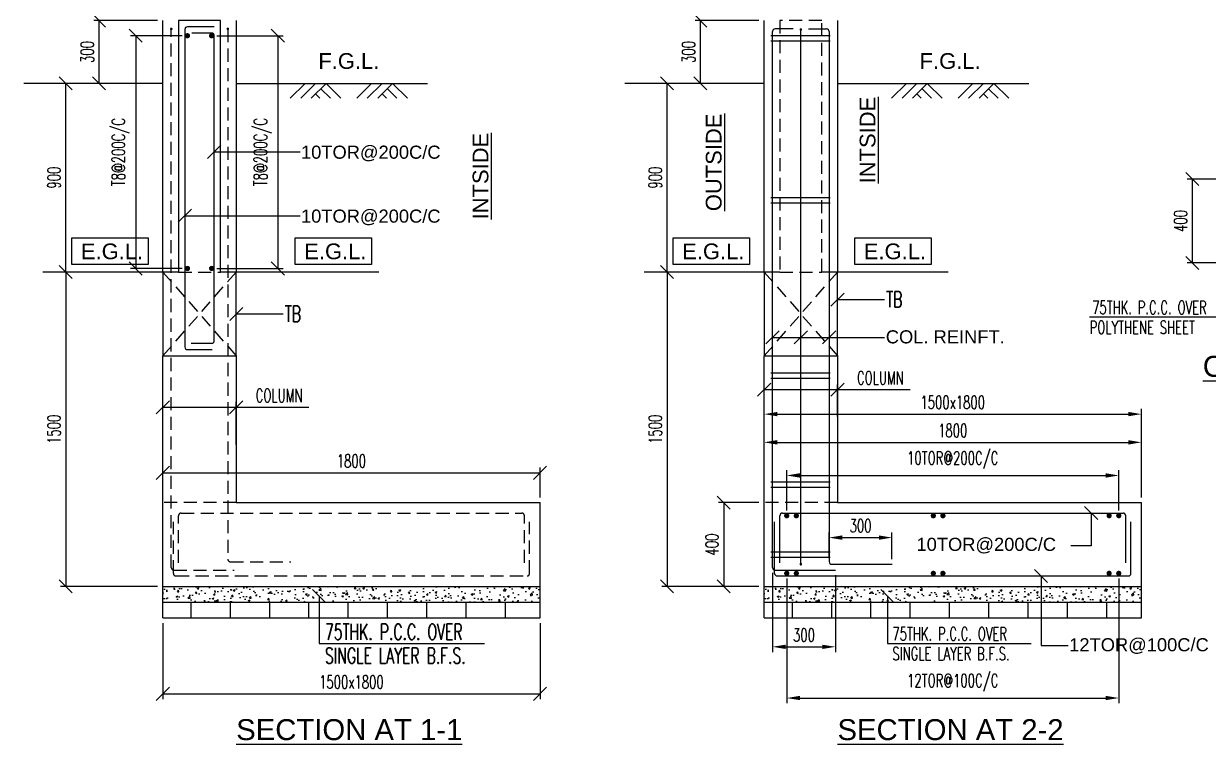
# Model space of a CAD drawing. Header units: millimetres. Extents: x 10240532 to 10287860, y -6299828 to -6258144.
# Drawn here: x 10247815 to 10259120, y -6277256 to -6270380 of the extents above; entities that cross this region are included whole.
import ezdxf
from ezdxf.enums import TextEntityAlignment as Align

# ---------------------------------------------------------------- set-up
doc = ezdxf.new("R2010")
doc.units = ezdxf.units.MM
doc.header["$LTSCALE"] = 5
doc.header["$PDMODE"] = 35
doc.header["$PDSIZE"] = 1250
doc.linetypes.add('CONTINOUS', pattern=[0])
doc.linetypes.add('DASHED', pattern=[0.75, 0.5, -0.25])
for name, color, linetype in [('B.W.', 24, 'Continuous'), ('BEAM', 3, 'Continuous'), ('BEAM MKD.', 181, 'Continuous'), ('BW', 24, 'Continuous'), ('DIM', 191, 'Continuous'), ('FOOTING', 30, 'Continuous'), ('P.C.C.', 171, 'Continuous'), ('PILE', 3, 'DASHED'), ('PILE CAP', 30, 'Continuous'), ('REIN', 4, 'Continuous'), ('REIN MKD.', 7, 'Continuous'), ('TEXT', 5, 'Continuous')]:
    doc.layers.add(name, color=color, linetype=linetype)
doc.styles.add('D50', font='romans.shx', dxfattribs={"width": 0.65, "height": 125})
doc.styles.add('R50', font='ROMANS.shx', dxfattribs={"width": 0.65, "height": 150})
doc.styles.add('RAJU', font='swissel.ttf', dxfattribs={"height": 200})
doc.styles.add('S', font='romans.shx', dxfattribs={"width": 0.75, "height": 125})
doc.styles.add('T-50', font='romans.shx', dxfattribs={"width": 0.65, "height": 125})
doc.dimstyles.new('D-50', dxfattribs={"dimtxt": 125, "dimasz": 125, "dimexe": 50, "dimexo": 50, "dimgap": 50, "dimtad": 1, "dimdec": 0, "dimzin": 0, "dimdsep": 46, "dimtxsty": 'T-50', "dimcen": 0.09, "dimclrd": 2, "dimclre": 2, "dimclrt": 7, "dimadec": 0, "dimazin": 0, "dimtfac": 1, "dimtdec": 0, "dimtmove": 0, "dimatfit": 3, "dimldrblk": 'OBLIQUE', "dimfxl": 1, "dimtolj": 1, "dimtzin": 0, "dimlwd": -1, "dimlwe": -1, "dimarcsym": 0})
doc.dimstyles.new('D50', dxfattribs={"dimtxt": 125, "dimasz": 125, "dimexe": 50, "dimexo": 50, "dimgap": 50, "dimtad": 1, "dimdec": 0, "dimdsep": 46, "dimtxsty": 'D50', "dimcen": 0.09, "dimclrd": 2, "dimclre": 2, "dimclrt": 7, "dimadec": 0, "dimazin": 0, "dimtfac": 1, "dimtdec": 0, "dimtmove": 0, "dimatfit": 3, "dimldrblk": 'OBLIQUE', "dimfxl": 1, "dimtolj": 1, "dimtzin": 0, "dimarcsym": 0})

# ---------------------------------------------------------------- blocks, each defined once
blk = doc.blocks.new('_Oblique')
at = {"color": 0, "linetype": 'ByBlock', "lineweight": -2}
blk.add_line((-0.5, -0.5), (0.5, 0.5), dxfattribs=at)
blk = doc.blocks.new('*D8817')
at = {"layer": 'DEFPOINTS', "color": 0}
for p in [(10249143, -6270350), (10248534, -6270950), (10249143, -6270950)]:
    blk.add_point(p, dxfattribs=at)
at = {"layer": 'DIM', "color": 2, "linetype": 'Continuous'}
for p, q in [((10249093, -6270350), (10248484, -6270350)), ((10248534, -6270350), (10248534, -6270950)), ((10249093, -6270950), (10248484, -6270950))]:
    blk.add_line(p, q, dxfattribs=at)
at = {"layer": 'DIM', "color": 2, "linetype": 'ByBlock', "xscale": 125, "yscale": 125, "zscale": 125}
for p, rotation in [((10248534, -6270350), 90), ((10248534, -6270950), 270)]:
    blk.add_blockref('_Oblique', p, dxfattribs=dict(at, rotation=rotation))
at = {"layer": 'DIM', "color": 7, "insert": (10248422, -6270650), "char_height": 125, "attachment_point": 5, "rotation": 90, "style": 'T-50'}
blk.add_mtext('\\A1;300', dxfattribs=at)
blk = doc.blocks.new('OBLIQUE')
blk = doc.blocks.new('*D8818')
at = {"layer": 'DEFPOINTS', "color": 0}
for p in [(10249193, -6272750), (10248217, -6275750), (10249143, -6275750)]:
    blk.add_point(p, dxfattribs=at)
at = {"layer": 'DIM', "color": 2, "linetype": 'Continuous'}
for p, q in [((10249143, -6272750), (10248167, -6272750)), ((10248217, -6272750), (10248217, -6275750)), ((10249093, -6275750), (10248167, -6275750))]:
    blk.add_line(p, q, dxfattribs=at)
at = {"layer": 'DIM', "color": 2, "linetype": 'ByBlock', "xscale": 125, "yscale": 125, "zscale": 125}
for p, rotation in [((10248217, -6272750), 90), ((10248217, -6275750), 270)]:
    blk.add_blockref('_Oblique', p, dxfattribs=dict(at, rotation=rotation))
at = {"layer": 'DIM', "color": 7, "insert": (10248104, -6274250), "char_height": 125, "attachment_point": 5, "rotation": 90, "style": 'T-50'}
blk.add_mtext('\\A1;1500', dxfattribs=at)
blk = doc.blocks.new('*D8819')
at = {"layer": 'DEFPOINTS', "color": 0}
for p in [(10249143, -6276050), (10252743, -6276050), (10252743, -6276775)]:
    blk.add_point(p, dxfattribs=at)
at = {"layer": 'DIM', "color": 2, "linetype": 'Continuous'}
for p, q in [((10249143, -6276100), (10249143, -6276825)), ((10252743, -6276100), (10252743, -6276825)), ((10249143, -6276775), (10252743, -6276775))]:
    blk.add_line(p, q, dxfattribs=at)
at = {"layer": 'DIM', "color": 2, "linetype": 'ByBlock', "xscale": 125, "yscale": 125, "zscale": 125, "rotation": 180}
blk.add_blockref('_Oblique', (10249143, -6276775), dxfattribs=at)
at = {"layer": 'DIM', "color": 2, "linetype": 'ByBlock', "xscale": 125, "yscale": 125, "zscale": 125}
blk.add_blockref('_Oblique', (10252743, -6276775), dxfattribs=at)
at = {"layer": 'DIM', "color": 7, "insert": (10250943, -6276662), "char_height": 125, "attachment_point": 5, "style": 'T-50'}
blk.add_mtext('\\A1;\\A1;1500x1800', dxfattribs=at)
blk = doc.blocks.new('*D8820')
at = {"layer": 'DEFPOINTS', "color": 0}
for p in [(10249378, -6270495), (10248885, -6272716), (10249378, -6272716)]:
    blk.add_point(p, dxfattribs=at)
at = {"layer": 'DIM', "color": 2, "linetype": 'Continuous'}
for p, q in [((10249328, -6270495), (10248835, -6270495)), ((10248885, -6270495), (10248885, -6272716)), ((10249328, -6272716), (10248835, -6272716))]:
    blk.add_line(p, q, dxfattribs=at)
at = {"layer": 'DIM', "color": 2, "linetype": 'ByBlock', "xscale": 125, "yscale": 125, "zscale": 125}
for p, rotation in [((10248885, -6270495), 90), ((10248885, -6272716), 270)]:
    blk.add_blockref('_Oblique', p, dxfattribs=dict(at, rotation=rotation))
at = {"layer": 'DIM', "color": 7, "insert": (10248740, -6271605), "char_height": 125, "attachment_point": 5, "rotation": 90, "style": 'T-50'}
blk.add_mtext('\\A1;T8@200C/C', dxfattribs=at)
blk = doc.blocks.new('*D8821')
at = {"layer": 'DEFPOINTS', "color": 0}
for p in [(10249608, -6270495), (10249608, -6272716), (10250241, -6272716)]:
    blk.add_point(p, dxfattribs=at)
at = {"layer": 'DIM', "color": 2, "linetype": 'Continuous'}
for p, q in [((10249658, -6270495), (10250291, -6270495)), ((10250241, -6270495), (10250241, -6272716)), ((10249658, -6272716), (10250291, -6272716))]:
    blk.add_line(p, q, dxfattribs=at)
at = {"layer": 'DIM', "color": 2, "linetype": 'ByBlock', "xscale": 125, "yscale": 125, "zscale": 125}
for p, rotation in [((10250241, -6270495), 90), ((10250241, -6272716), 270)]:
    blk.add_blockref('_Oblique', p, dxfattribs=dict(at, rotation=rotation))
at = {"layer": 'DIM', "color": 7, "insert": (10250096, -6271605), "char_height": 125, "attachment_point": 5, "rotation": 90, "style": 'T-50'}
blk.add_mtext('\\A1;T8@200C/C', dxfattribs=at)
blk = doc.blocks.new('*D8824')
at = {"layer": 'DEFPOINTS', "color": 0}
for p in [(10248217, -6270950), (10249143, -6270950), (10249143, -6272750)]:
    blk.add_point(p, dxfattribs=at)
at = {"layer": 'DIM', "color": 2, "linetype": 'Continuous'}
for p, q in [((10249093, -6270950), (10248167, -6270950)), ((10248217, -6272750), (10248217, -6270950)), ((10249093, -6272750), (10248167, -6272750))]:
    blk.add_line(p, q, dxfattribs=at)
at = {"layer": 'DIM', "color": 2, "linetype": 'ByBlock', "xscale": 125, "yscale": 125, "zscale": 125}
for p, rotation in [((10248217, -6270950), 90), ((10248217, -6272750), 270)]:
    blk.add_blockref('_Oblique', p, dxfattribs=dict(at, rotation=rotation))
at = {"layer": 'DIM', "color": 7, "insert": (10248104, -6271850), "char_height": 125, "attachment_point": 5, "rotation": 90, "style": 'T-50'}
blk.add_mtext('\\A1;900', dxfattribs=at)
blk = doc.blocks.new('*D8825')
at = {"layer": 'DEFPOINTS', "color": 0}
for p in [(10249843, -6274040), (10249143, -6274446), (10249843, -6274446)]:
    blk.add_point(p, dxfattribs=at)
at = {"layer": 'DIM', "color": 2, "linetype": 'Continuous'}
for p, q in [((10249143, -6274396), (10249143, -6273990)), ((10249843, -6274396), (10249843, -6273990)), ((10249143, -6274040), (10249843, -6274040)), ((10249843, -6274040), (10250537, -6274040))]:
    blk.add_line(p, q, dxfattribs=at)
at = {"layer": 'DIM', "color": 2, "linetype": 'ByBlock', "xscale": 125, "yscale": 125, "zscale": 125, "rotation": 180}
blk.add_blockref('_Oblique', (10249143, -6274040), dxfattribs=at)
at = {"layer": 'DIM', "color": 2, "linetype": 'ByBlock', "xscale": 125, "yscale": 125, "zscale": 125}
blk.add_blockref('_Oblique', (10249843, -6274040), dxfattribs=at)
at = {"layer": 'DIM', "color": 7, "insert": (10250253, -6273928), "char_height": 125, "attachment_point": 5, "style": 'T-50'}
blk.add_mtext('\\A1;COLUMN', dxfattribs=at)
blk = doc.blocks.new('*D8826')
at = {"layer": 'DEFPOINTS', "color": 0}
for p in [(10252743, -6274666), (10249143, -6274950), (10252743, -6274950)]:
    blk.add_point(p, dxfattribs=at)
at = {"layer": 'DIM', "color": 2, "linetype": 'Continuous'}
for p, q in [((10249143, -6274900), (10249143, -6274616)), ((10249143, -6274666), (10252743, -6274666)), ((10252743, -6274900), (10252743, -6274616))]:
    blk.add_line(p, q, dxfattribs=at)
at = {"layer": 'DIM', "color": 2, "linetype": 'ByBlock', "xscale": 125, "yscale": 125, "zscale": 125, "rotation": 180}
blk.add_blockref('_Oblique', (10249143, -6274666), dxfattribs=at)
at = {"layer": 'DIM', "color": 2, "linetype": 'ByBlock', "xscale": 125, "yscale": 125, "zscale": 125}
blk.add_blockref('_Oblique', (10252743, -6274666), dxfattribs=at)
at = {"layer": 'DIM', "color": 7, "insert": (10250943, -6274553), "char_height": 125, "attachment_point": 5, "style": 'T-50'}
blk.add_mtext('\\A1;1800', dxfattribs=at)
blk = doc.blocks.new('*D8836')
at = {"layer": 'DEFPOINTS', "color": 0}
for p in [(10254881, -6270350), (10254272, -6270950), (10254881, -6270950)]:
    blk.add_point(p, dxfattribs=at)
at = {"layer": 'DIM', "color": 2, "linetype": 'Continuous'}
for p, q in [((10254831, -6270350), (10254222, -6270350)), ((10254272, -6270350), (10254272, -6270950)), ((10254831, -6270950), (10254222, -6270950))]:
    blk.add_line(p, q, dxfattribs=at)
at = {"layer": 'DIM', "color": 2, "linetype": 'ByBlock', "xscale": 125, "yscale": 125, "zscale": 125}
for p, rotation in [((10254272, -6270350), 90), ((10254272, -6270950), 270)]:
    blk.add_blockref('_Oblique', p, dxfattribs=dict(at, rotation=rotation))
at = {"layer": 'DIM', "color": 7, "insert": (10254160, -6270650), "char_height": 125, "attachment_point": 5, "rotation": 90, "style": 'T-50'}
blk.add_mtext('\\A1;300', dxfattribs=at)
blk = doc.blocks.new('*D8837')
at = {"layer": 'DEFPOINTS', "color": 0}
for p in [(10254931, -6272750), (10253955, -6275750), (10254881, -6275750)]:
    blk.add_point(p, dxfattribs=at)
at = {"layer": 'DIM', "color": 2, "linetype": 'Continuous'}
for p, q in [((10254881, -6272750), (10253905, -6272750)), ((10253955, -6272750), (10253955, -6275750)), ((10254831, -6275750), (10253905, -6275750))]:
    blk.add_line(p, q, dxfattribs=at)
at = {"layer": 'DIM', "color": 2, "linetype": 'ByBlock', "xscale": 125, "yscale": 125, "zscale": 125}
for p, rotation in [((10253955, -6272750), 90), ((10253955, -6275750), 270)]:
    blk.add_blockref('_Oblique', p, dxfattribs=dict(at, rotation=rotation))
at = {"layer": 'DIM', "color": 7, "insert": (10253842, -6274250), "char_height": 125, "attachment_point": 5, "rotation": 90, "style": 'T-50'}
blk.add_mtext('\\A1;1500', dxfattribs=at)
blk = doc.blocks.new('*D8838')
at = {"layer": 'DEFPOINTS', "color": 0}
for p in [(10258481, -6274106), (10254881, -6274950), (10258481, -6274950)]:
    blk.add_point(p, dxfattribs=at)
at = {"layer": 'DIM', "color": 2, "linetype": 'Continuous'}
for p, q in [((10254881, -6274900), (10254881, -6274056)), ((10255006, -6274106), (10258356, -6274106)), ((10258481, -6274900), (10258481, -6274056))]:
    blk.add_line(p, q, dxfattribs=at)
at = {"layer": 'DIM', "color": 2}
for points in [[(10255006, -6274085), (10255006, -6274126), (10254881, -6274106)], [(10258356, -6274126), (10258356, -6274085), (10258481, -6274106)]]:
    blk.add_solid(points, dxfattribs=at)
at = {"layer": 'DIM', "color": 7, "insert": (10256681, -6273993), "char_height": 125, "attachment_point": 5, "style": 'T-50'}
blk.add_mtext('\\A1;\\A1;1500x1800', dxfattribs=at)
blk = doc.blocks.new('*D8842')
at = {"layer": 'DEFPOINTS', "color": 0}
for p in [(10253955, -6270950), (10254881, -6270950), (10254881, -6272750)]:
    blk.add_point(p, dxfattribs=at)
at = {"layer": 'DIM', "color": 2, "linetype": 'Continuous'}
for p, q in [((10254831, -6270950), (10253905, -6270950)), ((10253955, -6272750), (10253955, -6270950)), ((10254831, -6272750), (10253905, -6272750))]:
    blk.add_line(p, q, dxfattribs=at)
at = {"layer": 'DIM', "color": 2, "linetype": 'ByBlock', "xscale": 125, "yscale": 125, "zscale": 125}
for p, rotation in [((10253955, -6270950), 90), ((10253955, -6272750), 270)]:
    blk.add_blockref('_Oblique', p, dxfattribs=dict(at, rotation=rotation))
at = {"layer": 'DIM', "color": 7, "insert": (10253842, -6271850), "char_height": 125, "attachment_point": 5, "rotation": 90, "style": 'T-50'}
blk.add_mtext('\\A1;900', dxfattribs=at)
blk = doc.blocks.new('*D8843')
at = {"layer": 'DEFPOINTS', "color": 0}
for p in [(10255581, -6273872), (10254881, -6274179), (10255581, -6274179)]:
    blk.add_point(p, dxfattribs=at)
at = {"layer": 'DIM', "color": 2, "linetype": 'Continuous'}
for p, q in [((10254881, -6274129), (10254881, -6273822)), ((10254881, -6273872), (10255581, -6273872)), ((10255581, -6274129), (10255581, -6273822)), ((10255581, -6273872), (10256275, -6273872))]:
    blk.add_line(p, q, dxfattribs=at)
at = {"layer": 'DIM', "color": 2, "linetype": 'ByBlock', "xscale": 125, "yscale": 125, "zscale": 125, "rotation": 180}
blk.add_blockref('_Oblique', (10254881, -6273872), dxfattribs=at)
at = {"layer": 'DIM', "color": 2, "linetype": 'ByBlock', "xscale": 125, "yscale": 125, "zscale": 125}
blk.add_blockref('_Oblique', (10255581, -6273872), dxfattribs=at)
at = {"layer": 'DIM', "color": 7, "insert": (10255990, -6273760), "char_height": 125, "attachment_point": 5, "style": 'T-50'}
blk.add_mtext('\\A1;COLUMN', dxfattribs=at)
blk = doc.blocks.new('*D8844')
at = {"layer": 'DEFPOINTS', "color": 0}
for p in [(10258481, -6274375), (10254881, -6274950), (10258481, -6274950)]:
    blk.add_point(p, dxfattribs=at)
at = {"layer": 'DIM', "color": 2, "linetype": 'Continuous'}
for p, q in [((10254881, -6274900), (10254881, -6274325)), ((10258481, -6274900), (10258481, -6274325)), ((10255006, -6274375), (10258356, -6274375))]:
    blk.add_line(p, q, dxfattribs=at)
at = {"layer": 'DIM', "color": 2}
for points in [[(10255006, -6274354), (10255006, -6274396), (10254881, -6274375)], [(10258356, -6274396), (10258356, -6274354), (10258481, -6274375)]]:
    blk.add_solid(points, dxfattribs=at)
at = {"layer": 'DIM', "color": 7, "insert": (10256681, -6274262), "char_height": 125, "attachment_point": 5, "style": 'T-50'}
blk.add_mtext('\\A1;1800', dxfattribs=at)
blk = doc.blocks.new('*D8865')
at = {"layer": 'DEFPOINTS', "color": 0}
for p in [(10258265, -6274691), (10255097, -6275075), (10258265, -6275075)]:
    blk.add_point(p, dxfattribs=at)
at = {"layer": 'DIM', "color": 2, "linetype": 'Continuous'}
for p, q in [((10255097, -6275025), (10255097, -6274641)), ((10255222, -6274691), (10258140, -6274691)), ((10258265, -6275025), (10258265, -6274641))]:
    blk.add_line(p, q, dxfattribs=at)
at = {"layer": 'DIM', "color": 2}
for points in [[(10255222, -6274670), (10255222, -6274712), (10255097, -6274691)], [(10258140, -6274712), (10258140, -6274670), (10258265, -6274691)]]:
    blk.add_solid(points, dxfattribs=at)
at = {"layer": 'DIM', "color": 7, "insert": (10256681, -6274545), "char_height": 125, "attachment_point": 5, "style": 'T-50'}
blk.add_mtext('\\A1;10TOR@200C/C', dxfattribs=at)
blk = doc.blocks.new('*D8866')
at = {"layer": 'DEFPOINTS', "color": 0}
for p in [(10254881, -6274950), (10254496, -6275750), (10254881, -6275750)]:
    blk.add_point(p, dxfattribs=at)
at = {"layer": 'DIM', "color": 2, "linetype": 'Continuous'}
for p, q in [((10254831, -6274950), (10254446, -6274950)), ((10254496, -6274950), (10254496, -6275750)), ((10254831, -6275750), (10254446, -6275750))]:
    blk.add_line(p, q, dxfattribs=at)
at = {"layer": 'DIM', "color": 2, "linetype": 'ByBlock', "xscale": 125, "yscale": 125, "zscale": 125}
for p, rotation in [((10254496, -6274950), 90), ((10254496, -6275750), 270)]:
    blk.add_blockref('_Oblique', p, dxfattribs=dict(at, rotation=rotation))
at = {"layer": 'DIM', "color": 7, "insert": (10254383, -6275350), "char_height": 125, "attachment_point": 5, "rotation": 90, "style": 'T-50'}
blk.add_mtext('\\A1;400', dxfattribs=at)
blk = doc.blocks.new('*D8867')
at = {"layer": 'DEFPOINTS', "color": 0}
for p in [(10255097, -6275625), (10258265, -6275625), (10258265, -6276815)]:
    blk.add_point(p, dxfattribs=at)
at = {"layer": 'DIM', "color": 2, "linetype": 'Continuous'}
for p, q in [((10255097, -6275675), (10255097, -6276865)), ((10258265, -6275675), (10258265, -6276865)), ((10255222, -6276815), (10258140, -6276815))]:
    blk.add_line(p, q, dxfattribs=at)
at = {"layer": 'DIM', "color": 2}
for points in [[(10255222, -6276794), (10255222, -6276835), (10255097, -6276815)], [(10258140, -6276835), (10258140, -6276794), (10258265, -6276815)]]:
    blk.add_solid(points, dxfattribs=at)
at = {"layer": 'DIM', "color": 7, "insert": (10256681, -6276669), "char_height": 125, "attachment_point": 5, "style": 'T-50'}
blk.add_mtext('\\A1;12TOR@100C/C', dxfattribs=at)
blk = doc.blocks.new('*D8887')
at = {"layer": 'DEFPOINTS', "color": 0}
for p in [(10254961, -6275569), (10255561, -6275594), (10255561, -6276326)]:
    blk.add_point(p, dxfattribs=at)
at = {"layer": 'DIM', "color": 2, "linetype": 'Continuous'}
for p, q in [((10254961, -6275619), (10254961, -6276376)), ((10255561, -6275644), (10255561, -6276376)), ((10255086, -6276326), (10255436, -6276326))]:
    blk.add_line(p, q, dxfattribs=at)
at = {"layer": 'DIM', "color": 2}
for points in [[(10255086, -6276306), (10255086, -6276347), (10254961, -6276326)], [(10255436, -6276347), (10255436, -6276306), (10255561, -6276326)]]:
    blk.add_solid(points, dxfattribs=at)
at = {"layer": 'DIM', "color": 7, "insert": (10255261, -6276214), "char_height": 125, "attachment_point": 5, "style": 'T-50'}
blk.add_mtext('\\A1;300', dxfattribs=at)
blk = doc.blocks.new('*D8888')
at = {"layer": 'DEFPOINTS', "color": 0}
for p in [(10256101, -6275284), (10255501, -6275514), (10256101, -6275539)]:
    blk.add_point(p, dxfattribs=at)
at = {"layer": 'DIM', "color": 2, "linetype": 'Continuous'}
for p, q in [((10255501, -6275464), (10255501, -6275234)), ((10256101, -6275489), (10256101, -6275234)), ((10255626, -6275284), (10255976, -6275284))]:
    blk.add_line(p, q, dxfattribs=at)
at = {"layer": 'DIM', "color": 2}
for points in [[(10255626, -6275263), (10255626, -6275305), (10255501, -6275284)], [(10255976, -6275305), (10255976, -6275263), (10256101, -6275284)]]:
    blk.add_solid(points, dxfattribs=at)
at = {"layer": 'DIM', "color": 7, "insert": (10255801, -6275171), "char_height": 125, "attachment_point": 5, "style": 'T-50'}
blk.add_mtext('\\A1;300', dxfattribs=at)
blk = doc.blocks.new('*D8908')
at = {"layer": 'DEFPOINTS', "color": 0}
for p in [(10259251, -6271863), (10258967, -6272663), (10259251, -6272663)]:
    blk.add_point(p, dxfattribs=at)
at = {"layer": 'DIM', "color": 2, "linetype": 'Continuous'}
for p, q in [((10259201, -6271863), (10258917, -6271863)), ((10258967, -6271863), (10258967, -6272663)), ((10259201, -6272663), (10258917, -6272663))]:
    blk.add_line(p, q, dxfattribs=at)
at = {"layer": 'DIM', "color": 2, "linetype": 'ByBlock', "xscale": 125, "yscale": 125, "zscale": 125}
for p, rotation in [((10258967, -6271863), 90), ((10258967, -6272663), 270)]:
    blk.add_blockref('_Oblique', p, dxfattribs=dict(at, rotation=rotation))
at = {"layer": 'DIM', "color": 7, "insert": (10258855, -6272263), "char_height": 125, "attachment_point": 5, "rotation": 90, "style": 'T-50'}
blk.add_mtext('\\A1;400', dxfattribs=at)

msp = doc.modelspace()

# ---------------------------------------------------------------- hatches: boundary and pattern name
at = {"layer": 'B.W.'}
h = msp.add_hatch(dxfattribs=at)
h.set_pattern_fill('ANSI31', color=8, scale=3000, angle=45, style=0)
h.set_pattern_definition([(90, (2509787.75, -2682617.08), (-375, 6e-14), [])])
h.paths.add_polyline_path([(10252743.5, -6276050.1), (10252743.5, -6275900.1), (10249143.5, -6275900.1), (10249143.5, -6276050.1)])
h = msp.add_hatch(dxfattribs=at)
h.set_pattern_fill('ANSI31', color=8, scale=3000, angle=45, style=0)
h.set_pattern_definition([(90, (2515525.63, -2682617.08), (-375, 6e-14), [])])
h.paths.add_polyline_path([(10258481.4, -6276050.1), (10258481.4, -6275900.1), (10254881.4, -6275900.1), (10254881.4, -6276050.1)])
at = {"layer": 'P.C.C.'}
h = msp.add_hatch(dxfattribs=at)
h.set_pattern_fill('AR-CONC', color=8, scale=24, style=0)
h.set_pattern_definition([(50, (9888592.28, -6203570.77), (172.142444, -15.06051), [18, -198]), (355, (9888592.28, -6203570.77), (-33.30032, 180.52611), [14.4, -158.4]), (100.4514, (9888606.63, -6203572.03), (138.84225, 165.46549), [15.297646, -168.27411]), (46.1842, (9888592.28, -6203522.77), (256.13785, -39.72456), [27, -297]), (96.6356, (9888613.63, -6203526.08), (224.31905, 233.78829), [22.94647, -252.41112]), (351.1842, (9888592.28, -6203522.77), (224.31887, 233.78846), [21.6, -237.6]), (21, (9888616.28, -6203534.77), (143.25769, -96.628534), [18, -198]), (326, (9888616.28, -6203534.77), (58.39568, 174.03601), [14.4, -158.4]), (71.4514, (9888628.22, -6203542.82), (201.65343, 77.40732), [15.297646, -168.27411]), (37.5, (9888592.285, -6203570.77), (2.918365, 79.894525), [0, -156.48, 0, -160.8, 0, -159]), (7.5, (9888592.285, -6203570.77), (63.136689, 94.65881), [0, -91.68, 0, -152.88, 0, -60.6]), (327.5, (9888538.765, -6203570.77), (128.117385, -5.413169), [0, -60, 0, -187.2, 0, -248.4]), (317.5, (9888514.76, -6203570.77), (139.96468, 24.025196), [0, -78, 0, -124.32, 0, -176.4])])
h.paths.add_polyline_path([(10252743.5, -6275900.1), (10252743.5, -6275750.1), (10249143.5, -6275750.1), (10249143.5, -6275900.1)])
h = msp.add_hatch(dxfattribs=at)
h.set_pattern_fill('AR-CONC', color=8, scale=24, style=0)
h.set_pattern_definition([(50, (9894330.17, -6203570.77), (172.142444, -15.06051), [18, -198]), (355, (9894330.17, -6203570.77), (-33.30032, 180.52611), [14.4, -158.4]), (100.4514, (9894344.51, -6203572.03), (138.84225, 165.46549), [15.297646, -168.27411]), (46.1842, (9894330.17, -6203522.77), (256.13785, -39.72456), [27, -297]), (96.6356, (9894351.51, -6203526.08), (224.31905, 233.78829), [22.94647, -252.41112]), (351.1842, (9894330.17, -6203522.77), (224.31887, 233.78846), [21.6, -237.6]), (21, (9894354.17, -6203534.77), (143.25769, -96.628534), [18, -198]), (326, (9894354.17, -6203534.77), (58.39568, 174.03601), [14.4, -158.4]), (71.4514, (9894366.1, -6203542.82), (201.65343, 77.40732), [15.297646, -168.27411]), (37.5, (9894330.17, -6203570.77), (2.918365, 79.894525), [0, -156.48, 0, -160.8, 0, -159]), (7.5, (9894330.17, -6203570.77), (63.136689, 94.65881), [0, -91.68, 0, -152.88, 0, -60.6]), (327.5, (9894276.65, -6203570.77), (128.117385, -5.413169), [0, -60, 0, -187.2, 0, -248.4]), (317.5, (9894252.65, -6203570.77), (139.96468, 24.025196), [0, -78, 0, -124.32, 0, -176.4])])
h.paths.add_polyline_path([(10258481.4, -6275900.1), (10258481.4, -6275750.1), (10254881.4, -6275750.1), (10254881.4, -6275900.1)])

# ---------------------------------------------------------------- linework, layer by layer
at = {"layer": 'B.W.'}
for p, q in [((10249143.5, -6276050.1), (10249143.5, -6275900.1)), ((10252743.5, -6276050.1), (10252743.5, -6275900.1)), ((10254881.4, -6276050.1), (10254881.4, -6275900.1)), ((10258481.4, -6276050.1), (10258481.4, -6275900.1)), ((10249143.5, -6276050.1), (10252743.5, -6276050.1)), ((10254881.4, -6276050.1), (10258481.4, -6276050.1))]:
    msp.add_line(p, q, dxfattribs=at)
at = {"layer": 'BEAM', "color": 1, "ltscale": 0.32}
for p, q in [((10249143.5, -6272750.1), (10249143.5, -6270350.1)), ((10249843.5, -6270350.1), (10249843.5, -6272750.1)), ((10254881.4, -6272750.1), (10254881.4, -6270350.1)), ((10255581.4, -6270350.1), (10255581.4, -6272750.1)), ((10249843.5, -6270950.1), (10250193.5, -6270950.1)), ((10255581.4, -6270950.1), (10255931.4, -6270950.1))]:
    msp.add_line(p, q, dxfattribs=at)
at = {"layer": 'BEAM', "color": 1, "linetype": 'DASHED', "ltscale": 50}
for p, q in [((10249143.5, -6273550.1), (10249843.5, -6272750.1)), ((10249143.5, -6272750.1), (10249843.5, -6273550.1)), ((10249293.5, -6272750.1), (10249693.5, -6272750.1)), ((10254881.4, -6273550.1), (10255581.4, -6272750.1)), ((10254881.4, -6272750.1), (10255581.4, -6273550.1)), ((10255031.4, -6272750.1), (10255431.4, -6272750.1)), ((10249843.5, -6274950.1), (10249143.5, -6274950.1)), ((10255581.4, -6274950.1), (10254881.4, -6274950.1))]:
    msp.add_line(p, q, dxfattribs=at)
at = {"layer": 'BEAM', "linetype": 'CONTINOUS', "ltscale": 50}
for p, q in [((10249843.5, -6273550.1), (10249843.5, -6272750.1)), ((10255581.4, -6273550.1), (10255581.4, -6272750.1))]:
    msp.add_line(p, q, dxfattribs=at)
at = {"layer": 'BEAM', "color": 1, "ltscale": 0.32}
msp.add_lwpolyline([(10249693.5, -6272750.1), (10249693.5, -6270350.1), (10249293.5, -6270350.1), (10249293.5, -6272750.1)], dxfattribs=at)
at = {"layer": 'BEAM', "color": 1, "linetype": 'DASHED', "ltscale": 50}
msp.add_lwpolyline([(10255431.4, -6272750.1), (10255431.4, -6270350.1), (10255031.4, -6270350.1), (10255031.4, -6272750.1)], dxfattribs=at)
at = {"layer": 'BW', "linetype": 'Continuous', "lineweight": -2}
for p, q in [((10249193.5, -6272750.1), (10248693.5, -6272750.1)), ((10254931.4, -6272750.1), (10254431.4, -6272750.1))]:
    msp.add_line(p, q, dxfattribs=at)
at = {"layer": 'DIM', "ltscale": 0.1}
for p, q in [((10249143.5, -6270950.1), (10247815.5, -6270950.1)), ((10250193.5, -6270950.1), (10251668, -6270950.1)), ((10254881.4, -6270950.1), (10253553.4, -6270950.1)), ((10255931.4, -6270950.1), (10257405.9, -6270950.1))]:
    msp.add_line(p, q, dxfattribs=at)
at = {"layer": 'DIM', "color": 8}
for p, q in [((10250359, -6271091.5), (10250500.4, -6270950.1)), ((10250459, -6271091.5), (10250600.4, -6270950.1)), ((10250559, -6271091.5), (10250700.4, -6270950.1)), ((10250841.8, -6271091.5), (10250700.4, -6270950.1)), ((10250994.1, -6271091.5), (10251135.6, -6270950.1)), ((10251094.1, -6271091.5), (10251235.6, -6270950.1)), ((10251194.1, -6271091.5), (10251335.6, -6270950.1)), ((10251477, -6271091.5), (10251335.6, -6270950.1)), ((10256096.8, -6271091.5), (10256238.3, -6270950.1)), ((10256196.8, -6271091.5), (10256338.3, -6270950.1)), ((10256296.8, -6271091.5), (10256438.3, -6270950.1)), ((10256579.7, -6271091.5), (10256438.3, -6270950.1)), ((10256732, -6271091.5), (10256873.4, -6270950.1)), ((10256832, -6271091.5), (10256973.4, -6270950.1)), ((10256932, -6271091.5), (10257073.4, -6270950.1)), ((10257214.9, -6271091.5), (10257073.4, -6270950.1)), ((10250641.8, -6271091.5), (10250600.4, -6271050.1)), ((10250741.8, -6271091.5), (10250650.4, -6271000.1)), ((10251277, -6271091.5), (10251235.6, -6271050.1)), ((10251377, -6271091.5), (10251285.6, -6271000.1)), ((10256379.7, -6271091.5), (10256338.3, -6271050.1)), ((10256479.7, -6271091.5), (10256388.3, -6271000.1)), ((10257014.9, -6271091.5), (10256973.4, -6271050.1)), ((10257114.9, -6271091.5), (10257023.4, -6271000.1))]:
    msp.add_line(p, q, dxfattribs=at)
at = {"layer": 'DIM'}
for points in [[(10249004.4, -6272677.2), (10248275.4, -6272677.2), (10248275.4, -6272423.3), (10249004.4, -6272423.3)], [(10251135.6, -6272677.2), (10250406.6, -6272677.2), (10250406.6, -6272423.3), (10251135.6, -6272423.3)], [(10254742.3, -6272677.2), (10254013.3, -6272677.2), (10254013.3, -6272423.3), (10254742.3, -6272423.3)], [(10256475, -6272677.2), (10255746, -6272677.2), (10255746, -6272423.3), (10256475, -6272423.3)]]:
    msp.add_lwpolyline(points, close=True, dxfattribs=at)
at = {"layer": 'FOOTING', "color": 1, "ltscale": 0.1}
for p, q in [((10249143.5, -6275750.1), (10249143.5, -6273550.1)), ((10249843.5, -6273550.1), (10249843.5, -6274950.1)), ((10254881.4, -6275750.1), (10254881.4, -6273550.1)), ((10255581.4, -6273550.1), (10255581.4, -6274950.1)), ((10249843.5, -6274950.1), (10252743.5, -6274950.1)), ((10252743.5, -6275750.1), (10252743.5, -6274950.1)), ((10252743.5, -6275750.1), (10252743.5, -6274950.1)), ((10255581.4, -6274950.1), (10258481.4, -6274950.1)), ((10258481.4, -6275750.1), (10258481.4, -6274950.1)), ((10258481.4, -6275750.1), (10258481.4, -6274950.1)), ((10249143.5, -6275750.1), (10252743.5, -6275750.1)), ((10254881.4, -6275750.1), (10258481.4, -6275750.1))]:
    msp.add_line(p, q, dxfattribs=at)
at = {"layer": 'P.C.C.'}
for p, q in [((10249143.5, -6275900.1), (10249143.5, -6275750.1)), ((10252743.5, -6275900.1), (10252743.5, -6275750.1)), ((10254881.4, -6275900.1), (10254881.4, -6275750.1)), ((10258481.4, -6275900.1), (10258481.4, -6275750.1)), ((10249143.5, -6275900.1), (10252743.5, -6275900.1)), ((10254881.4, -6275900.1), (10258481.4, -6275900.1))]:
    msp.add_line(p, q, dxfattribs=at)
at = {"layer": 'PILE', "color": 3, "linetype": 'CONTINOUS', "ltscale": 50}
for points in [[(10249293.5, -6272750.1), (10249143.5, -6272750.1), (10249143.5, -6273550.1), (10249843.5, -6273550.1), (10249843.5, -6272750.1), (10249693.5, -6272750.1)], [(10255031.4, -6272750.1), (10254881.4, -6272750.1), (10254881.4, -6273550.1), (10255581.4, -6273550.1), (10255581.4, -6272750.1), (10255431.4, -6272750.1)]]:
    msp.add_lwpolyline(points, dxfattribs=at)
at = {"layer": 'PILE CAP', "lineweight": -2, "ltscale": 1.5}
for p, q in [((10249193.5, -6272750.1), (10247997.9, -6272750.1)), ((10251202.9, -6272750.1), (10249843.5, -6272750.1)), ((10254931.4, -6272750.1), (10253735.8, -6272750.1)), ((10256636.7, -6272750.1), (10255581.4, -6272750.1))]:
    msp.add_line(p, q, dxfattribs=at)
at = {"layer": 'REIN'}
for p, q in [((10249633.5, -6270410.1), (10249378.5, -6270410.1)), ((10249353.5, -6270435.1), (10249353.5, -6273465.1)), ((10249608.5, -6270470.1), (10249421.1, -6270470.1)), ((10249633.5, -6273405.1), (10249633.5, -6270495.1)), ((10249413.6, -6273430.1), (10249608.5, -6273430.1)), ((10249378.5, -6273490.1), (10249614.7, -6273490.1))]:
    msp.add_line(p, q, dxfattribs=at)
at = {"layer": 'REIN', "linetype": 'DASHED', "ltscale": 50}
for p, q in [((10249223.5, -6275569.3), (10249223.5, -6270430.1)), ((10249763.5, -6270430.1), (10249763.5, -6275489.3)), ((10249318.5, -6275050.1), (10252568.5, -6275050.1)), ((10249243.5, -6275625.1), (10249243.5, -6275132.5)), ((10249293.5, -6275525.1), (10249293.5, -6275075.1)), ((10252593.5, -6275525.1), (10252593.5, -6275075.1)), ((10252643.5, -6275625.1), (10252643.5, -6275132.5)), ((10249248.5, -6275594.3), (10249823.5, -6275594.3)), ((10249788.5, -6275514.3), (10250363.5, -6275514.3)), ((10249268.5, -6275650.1), (10252618.5, -6275650.1))]:
    msp.add_line(p, q, dxfattribs=at)
at = {"layer": 'REIN', "linetype": 'CONTINOUS', "ltscale": 50}
for p, q in [((10254961.4, -6275569.3), (10254961.4, -6270455.1)), ((10255159.5, -6270430.1), (10254986.4, -6270430.1)), ((10255231.4, -6275538.5), (10255231.4, -6270430.1)), ((10255303.2, -6270430.1), (10255476.4, -6270430.1)), ((10255501.4, -6270455.1), (10255501.4, -6275513.5)), ((10255056.4, -6275050.1), (10258306.4, -6275050.1)), ((10254981.4, -6275625.1), (10254981.4, -6275132.5)), ((10255031.4, -6275525.1), (10255031.4, -6275075.1)), ((10258331.4, -6275525.1), (10258331.4, -6275075.1)), ((10258381.4, -6275625.1), (10258381.4, -6275132.5)), ((10254986.4, -6275594.3), (10255561.4, -6275594.3)), ((10255526.4, -6275538.5), (10256101.4, -6275538.5)), ((10255006.4, -6275650.1), (10258356.4, -6275650.1))]:
    msp.add_line(p, q, dxfattribs=at)
at = {"layer": 'REIN', "linetype": 'DASHED', "ltscale": 50, "const_width": 12.5}
for points in [[(10249217.2, -6270430.1, -1), (10249229.7, -6270430.1, -1)], [(10249757.2, -6270430.1, -1), (10249769.7, -6270430.1, -1)]]:
    msp.add_lwpolyline(points, format="xyb", close=True, dxfattribs=at)
at = {"layer": 'REIN', "ltscale": 0.1, "const_width": 25}
for points in [[(10249391, -6270495.1, 1), (10249366, -6270495.1, 1)], [(10249596, -6270495.1, -1), (10249621, -6270495.1, -1)], [(10249391, -6272715.6, 1), (10249366, -6272715.6, 1)], [(10249596, -6272715.6, -1), (10249621, -6272715.6, -1)], [(10255084.1, -6275075.1, -1), (10255109.1, -6275075.1, -1)], [(10255175.8, -6275075.1, -1), (10255200.8, -6275075.1, -1)], [(10256483.2, -6275075.1, -1), (10256508.2, -6275075.1, -1)], [(10256574.9, -6275075.1, -1), (10256599.9, -6275075.1, -1)], [(10258160.8, -6275075.1, -1), (10258185.8, -6275075.1, -1)], [(10258252.6, -6275075.1, -1), (10258277.6, -6275075.1, -1)], [(10255084.1, -6275625.1, 1), (10255109.1, -6275625.1, 1)], [(10255175.8, -6275625.1, 1), (10255200.8, -6275625.1, 1)], [(10256483.2, -6275625.1, 1), (10256508.2, -6275625.1, 1)], [(10256574.9, -6275625.1, 1), (10256599.9, -6275625.1, 1)], [(10258160.8, -6275625.1, 1), (10258185.8, -6275625.1, 1)], [(10258252.6, -6275625.1, 1), (10258277.6, -6275625.1, 1)]]:
    msp.add_lwpolyline(points, format="xyb", close=True, dxfattribs=at)
at = {"layer": 'REIN', "linetype": 'CONTINOUS', "ltscale": 50}
for points in [[(10254946.4, -6270493.6), (10255511.4, -6270493.6)], [(10254946.4, -6270543.6), (10255511.4, -6270543.6)], [(10254946.4, -6272038.4), (10255511.4, -6272038.4)], [(10254946.4, -6272088.4), (10255511.4, -6272088.4)], [(10254946.4, -6273712.1), (10255511.4, -6273712.1)], [(10254946.4, -6273762.1), (10255511.4, -6273762.1)], [(10254946.4, -6274753.2), (10255511.4, -6274753.2)], [(10254946.4, -6274803.2), (10255511.4, -6274803.2)], [(10254946.4, -6275419.2), (10255511.4, -6275419.2)], [(10254946.4, -6275469.2), (10255511.4, -6275469.2)]]:
    msp.add_lwpolyline(points, dxfattribs=at)
at = {"layer": 'REIN', "linetype": 'CONTINOUS', "ltscale": 50, "const_width": 12.5}
for points in [[(10255225.1, -6270436.3, -1), (10255237.6, -6270436.3, -1)], [(10255225.1, -6275538.5, -1), (10255237.6, -6275538.5, -1)]]:
    msp.add_lwpolyline(points, format="xyb", close=True, dxfattribs=at)
at = {"layer": 'REIN'}
for centre, start, end in [((10249378.5, -6270435.1), 90, 180), ((10249608.5, -6270495.1), 0, 90), ((10249378.5, -6273465.1), 180, 270), ((10249608.5, -6273405.1), 270, 0)]:
    msp.add_arc(centre, 25, start, end, dxfattribs=at)
at = {"layer": 'REIN', "linetype": 'CONTINOUS', "ltscale": 50}
for centre, start, end in [((10254986.4, -6270455.1), 90, 180), ((10255476.4, -6270455.1), 0, 90), ((10255056.4, -6275075.1), 90, 180), ((10258306.4, -6275075.1), 0, 90), ((10254986.4, -6275569.3), 180, 270), ((10255526.4, -6275513.5), 180, 270), ((10255006.4, -6275625.1), 180, 270), ((10258356.4, -6275625.1), 270, 0)]:
    msp.add_arc(centre, 25, start, end, dxfattribs=at)
at = {"layer": 'REIN', "linetype": 'DASHED', "ltscale": 50}
for centre, start, end in [((10249318.5, -6275075.1), 90, 180), ((10252568.5, -6275075.1), 0, 90), ((10249788.5, -6275489.3), 180, 270), ((10249248.5, -6275569.3), 180, 270), ((10249268.5, -6275625.1), 180, 270), ((10252618.5, -6275625.1), 270, 0)]:
    msp.add_arc(centre, 25, start, end, dxfattribs=at)

# ---------------------------------------------------------------- texts
at = {"layer": 'BEAM MKD.', "lineweight": -2, "style": 'R50', "width": 0.65}
for p in [(10256123, -6273086), (10250385.1, -6273223.6)]:
    msp.add_text('TB', height=150, dxfattribs=at).set_placement(p, align=Align.CENTER)
at = {"layer": 'BEAM MKD.', "color": 7, "style": 'RAJU'}
msp.add_text('%%UC/S OF TB-(350X400)', height=200, dxfattribs=at).set_placement((10260448.6, -6273749.3), align=Align.CENTER)
for s, p in [('%%USECTION AT 1-1', (10249843.2, -6277216.5)), ('%%USECTION AT 2-2', (10255581.1, -6277216.5))]:
    msp.add_text(s, height=200, dxfattribs=at).set_placement(p)
at = {"layer": 'REIN MKD.', "color": 6, "style": 'RAJU'}
for s, p in [('10TOR@200C/C', (10250461.5, -6271668.7)), ('10TOR@200C/C', (10250461.5, -6272278.8)), ('COL. REINFT.', (10256042.1, -6273430.7)), ('10TOR@200C/C', (10256334.8, -6275410.9)), ('12TOR@100C/C', (10257792.2, -6276368.9))]:
    msp.add_text(s, height=125, dxfattribs=at).set_placement(p)
at = {"layer": 'TEXT', "color": 7, "style": 'RAJU'}
for s, p in [('F.G.L.', (10250918, -6270811.1)), ('F.G.L.', (10256655.9, -6270811.1)), ('E.G.L.', (10248658.3, -6272627.6)), ('E.G.L.', (10250789.4, -6272627.6)), ('E.G.L.', (10254396.1, -6272627.6)), ('E.G.L.', (10256128.9, -6272627.6))]:
    msp.add_text(s, height=150, dxfattribs=at).set_placement(p, align=Align.CENTER)
for s, p in [('%%UINTSIDE', (10255943, -6271490.5)), ('%%UOUTSIDE', (10254474.6, -6271703.5)), ('%%UINTSIDE', (10252249.5, -6271834.4))]:
    msp.add_text(s, height=150, rotation=90, dxfattribs=at).set_placement(p, align=Align.CENTER)
at = {"layer": 'TEXT', "color": 7, "style": 'S', "width": 0.65}
for s, height, p in [('75THK. P.C.C. OVER', 125, (10258011.3, -6273150.4)), ('POLYTHENE SHEET', 125, (10257988.1, -6273340.4)), ('75THK. P.C.C. OVER', 150, (10250691.2, -6276258.1)), ('75THK. P.C.C. OVER', 125, (10256105.1, -6276264.5)), ('SINGLE LAYER B.F.S.', 150, (10250691.2, -6276486.1)), ('SINGLE LAYER B.F.S.', 125, (10256105.1, -6276454.4))]:
    msp.add_text(s, height=height, dxfattribs=at).set_placement(p)

# ---------------------------------------------------------------- dimensions: what is measured, and where the dimension line sits
at = {"layer": 'DIM'}
for base, p1, p2, override, picture, middle in [((10248534.3, -6270950.1), (10249143.5, -6270350.1), (10249143.5, -6270950.1), {"dimlfac": 0.5, "dimtxsty": 'T-50', "dimldrblk": 'OBLIQUE'}, '*D8817', (10248421.8, -6270650.1)), ((10254272.2, -6270950.1), (10254881.4, -6270350.1), (10254881.4, -6270950.1), {"dimlfac": 0.5, "dimtxsty": 'T-50', "dimldrblk": 'OBLIQUE'}, '*D8836', (10254159.7, -6270650.1)), ((10248216.7, -6270950.1), (10249143.5, -6272750.1), (10249143.5, -6270950.1), {"dimlfac": 0.5, "dimtxsty": 'T-50', "dimldrblk": 'OBLIQUE'}, '*D8824', (10248104.2, -6271850.1)), ((10253954.6, -6270950.1), (10254881.4, -6272750.1), (10254881.4, -6270950.1), {"dimlfac": 0.5, "dimtxsty": 'T-50', "dimldrblk": 'OBLIQUE'}, '*D8842', (10253842.1, -6271850.1)), ((10258967.2, -6272662.5), (10259251.4, -6271862.5), (10259251.4, -6272662.5), {"dimlfac": 0.5, "dimtxsty": 'T-50', "dimldrblk": 'OBLIQUE'}, '*D8908', (10258854.7, -6272262.5)), ((10248216.7, -6275750.1), (10249193.5, -6272750.1), (10249143.5, -6275750.1), {"dimlfac": 0.5}, '*D8818', (10248104.2, -6274250.1)), ((10253954.6, -6275750.1), (10254931.4, -6272750.1), (10254881.4, -6275750.1), {"dimlfac": 0.5}, '*D8837', (10253842.1, -6274250.1)), ((10254495.5, -6275750.1), (10254881.4, -6274950.1), (10254881.4, -6275750.1), {"dimlfac": 0.5, "dimtxsty": 'T-50', "dimldrblk": 'OBLIQUE'}, '*D8866', (10254383, -6275350.1))]:
    dim = msp.add_linear_dim(base=base, p1=p1, p2=p2, angle=90, dimstyle='D-50', override=override, dxfattribs=at)
    dim.commit()
    dim.dimension.update_dxf_attribs({"geometry": picture, "text_midpoint": middle})
dim = msp.add_linear_dim(base=(10248885.4, -6272715.6), p1=(10249378.5, -6270495.1), p2=(10249378.5, -6272715.6), angle=90, text='T8@200C/C', dimstyle='D-50', override={"dimlfac": 0.5, "dimtxsty": 'T-50', "dimldrblk": 'OBLIQUE'}, dxfattribs=at)
dim.commit()
dim.dimension.update_dxf_attribs({"geometry": '*D8820', "text_midpoint": (10248885.4, -6271605.3), "dimtype": 160})
dim = msp.add_linear_dim(base=(10250241.3, -6272715.6), p1=(10249608.5, -6270495.1), p2=(10249608.5, -6272715.6), angle=90, text='T8@200C/C', dimstyle='D-50', override={"dimlfac": 0.5, "dimtxsty": 'T-50', "dimldrblk": 'OBLIQUE'}, dxfattribs=at)
dim.commit()
dim.dimension.update_dxf_attribs({"geometry": '*D8821', "text_midpoint": (10250096.1, -6271605.3)})
for base, p1, p2, picture, middle in [((10255581.4, -6273872.5), (10254881.4, -6274178.6), (10255581.4, -6274178.6), '*D8843', (10255990.4, -6273872.5)), ((10249843.5, -6274040.2), (10249143.5, -6274446.3), (10249843.5, -6274446.3), '*D8825', (10250252.5, -6274040.2))]:
    dim = msp.add_linear_dim(base=base, p1=p1, p2=p2, text='COLUMN', dimstyle='D-50', override={"dimlfac": 0.5, "dimtxsty": 'T-50', "dimldrblk": 'OBLIQUE'}, dxfattribs=at)
    dim.commit()
    dim.dimension.update_dxf_attribs({"geometry": picture, "text_midpoint": middle, "dimtype": 160})
for base, p1, p2, text, override, picture, middle in [((10258481.4, -6274105.7), (10254881.4, -6274950.1), (10258481.4, -6274950.1), '\\A1;1500x1800', {"dimlfac": 0.5, "dimtxsty": 'T-50', "dimsah": 1, "dimldrblk": 'OBLIQUE'}, '*D8838', (10256681.4, -6273993.2)), ((10258265.1, -6274690.7), (10255096.6, -6275075.1), (10258265.1, -6275075.1), '10TOR@200C/C', {"dimlfac": 0.5, "dimtxsty": 'T-50', "dimsah": 1, "dimldrblk": 'OBLIQUE'}, '*D8865', (10256680.8, -6274545.5)), ((10258265.1, -6276814.5), (10255096.6, -6275625.1), (10258265.1, -6275625.1), '12TOR@100C/C', {"dimlfac": 0.5, "dimtxsty": 'T-50', "dimsah": 1, "dimldrblk": 'OBLIQUE'}, '*D8867', (10256680.8, -6276669.3)), ((10252743.5, -6276774.5), (10249143.5, -6276050.1), (10252743.5, -6276050.1), '\\A1;1500x1800', {"dimlfac": 0.5, "dimtxsty": 'T-50', "dimldrblk": 'OBLIQUE'}, '*D8819', (10250943.5, -6276662))]:
    dim = msp.add_linear_dim(base=base, p1=p1, p2=p2, text=text, dimstyle='D-50', override=override, dxfattribs=at)
    dim.commit()
    dim.dimension.update_dxf_attribs({"geometry": picture, "text_midpoint": middle})
for base, p1, p2, override, picture, middle in [((10258481.4, -6274374.9), (10254881.4, -6274950.1), (10258481.4, -6274950.1), {"dimlfac": 0.5, "dimtxsty": 'T-50', "dimsah": 1, "dimldrblk": 'OBLIQUE'}, '*D8844', (10256681.4, -6274262.4)), ((10252743.5, -6274665.7), (10249143.5, -6274950.1), (10252743.5, -6274950.1), {"dimlfac": 0.5, "dimtxsty": 'T-50', "dimldrblk": 'OBLIQUE'}, '*D8826', (10250943.5, -6274553.2)), ((10255561.4, -6276326.4), (10254961.4, -6275569.3), (10255561.4, -6275594.3), {"dimlfac": 0.5, "dimtxsty": 'T-50', "dimsah": 1, "dimldrblk": 'OBLIQUE'}, '*D8887', (10255261.4, -6276213.9))]:
    dim = msp.add_linear_dim(base=base, p1=p1, p2=p2, dimstyle='D-50', override=override, dxfattribs=at)
    dim.commit()
    dim.dimension.update_dxf_attribs({"geometry": picture, "text_midpoint": middle})
dim = msp.add_linear_dim(base=(10256101.4, -6275283.7), p1=(10255501.4, -6275513.5), p2=(10256101.4, -6275538.5), dimstyle='D-50', override={"dimlfac": 0.5, "dimtxsty": 'T-50', "dimsah": 1, "dimldrblk": 'OBLIQUE'}, dxfattribs=at)
dim.commit()
dim.dimension.update_dxf_attribs({"geometry": '*D8888', "text_midpoint": (10255801.4, -6275283.7), "dimtype": 160})

# ---------------------------------------------------------------- leaders
for points, override in [([(10249633.5, -6271602.5), (10250452.7, -6271602.5)], {"dimscale": 1, "dimtxt": 125, "dimasz": 125, "dimgap": 50, "dimtad": 0, "dimtxsty": 'D50', "dimclrd": 2, "dimlwd": -2}), ([(10249353.5, -6272212.6), (10250452.7, -6272212.6)], {"dimscale": 1, "dimtxt": 125, "dimasz": 125, "dimgap": 50, "dimtad": 0, "dimtxsty": 'D50', "dimclrd": 2, "dimlwd": -2}), ([(10259312.1, -6272712.5), (10259312.1, -6273182), (10257987.4, -6273182)], {"dimtad": 0}), ([(10255581.4, -6273012.5), (10256029.1, -6273012.5)], {"dimscale": 1, "dimtxt": 125, "dimasz": 125, "dimgap": 50, "dimtad": 0, "dimtxsty": 'D50', "dimclrd": 2, "dimlwd": -2}), ([(10249843.5, -6273150.1), (10250291.2, -6273150.1)], {"dimscale": 1, "dimtxt": 125, "dimasz": 125, "dimgap": 50, "dimtad": 0, "dimtxsty": 'D50', "dimclrd": 2, "dimlwd": -2}), ([(10254961.4, -6273373.7), (10256029.1, -6273373.7)], {"dimscale": 1, "dimtxt": 125, "dimasz": 125, "dimgap": 50, "dimtad": 0, "dimtxsty": 'D50', "dimclrd": 2, "dimlwd": -2}), ([(10255231.4, -6273373.7), (10256029.1, -6273373.7)], {"dimscale": 1, "dimtxt": 125, "dimasz": 125, "dimgap": 50, "dimtad": 0, "dimtxsty": 'D50', "dimclrd": 2, "dimlwd": -2}), ([(10255501.4, -6273373.7), (10256029.1, -6273373.7)], {"dimscale": 1, "dimtxt": 125, "dimasz": 125, "dimgap": 50, "dimtad": 0, "dimtxsty": 'D50', "dimclrd": 2, "dimlwd": -2}), ([(10258001.7, -6275050.1), (10258001.7, -6275362.9), (10257807.2, -6275362.9)], {"dimscale": 1, "dimtxt": 125, "dimasz": 125, "dimgap": 50, "dimtad": 0, "dimtxsty": 'D50', "dimclrd": 2, "dimlwd": -2}), ([(10257523.4, -6275650.1), (10257523.4, -6276312.5), (10257783.4, -6276312.5)], {"dimscale": 1, "dimtxt": 125, "dimasz": 125, "dimgap": 50, "dimtad": 0, "dimtxsty": 'D50', "dimclrd": 2, "dimlwd": -2}), ([(10250634.5, -6275840.3), (10250634.5, -6276296), (10252213.2, -6276296)], {"dimtad": 0}), ([(10256057.8, -6275840.3), (10256057.8, -6276296), (10257430.6, -6276296)], {"dimtad": 0})]:
    msp.add_leader(points, dimstyle='D50', override=override, dxfattribs=at)

doc.saveas('drawing.dxf')
